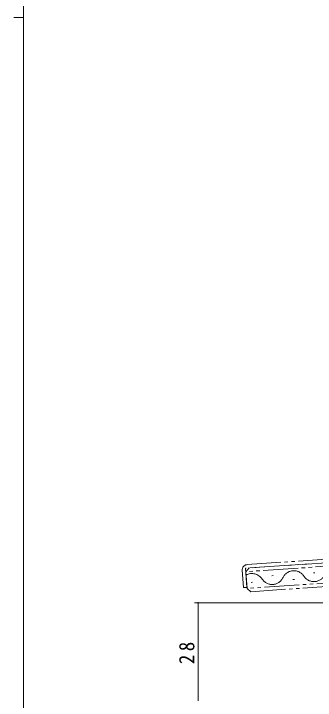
# Model space of a CAD drawing. Units: millimetres on the paper. Extents: x -397 to 397, y -282 to 282.
# Drawn here: x -396.7 to -310.3, y -178.6 to 17.9 of the extents above; entities that cross this region are included whole.
import ezdxf

# ---------------------------------------------------------------- set-up
doc = ezdxf.new("R2010")
doc.units = ezdxf.units.MM
doc.linetypes.add('USER3', pattern=[15, 10, -1, 1, -1, 1, -1])
for name, color, linetype, lineweight in [('0-1_YKK_ZWAK', 7, 'Continuous', 18), ('0-4_YKK_12', 2, 'Continuous', 18), ('0-5_YKK_13', 4, 'Continuous', 18), ('0-6_YKK_D', 6, 'Continuous', 18)]:
    doc.layers.add(name, color=color, linetype=linetype, lineweight=lineweight)
doc.styles.add('ＭＳ ゴシック', font='')
doc.styles.get('ＭＳ ゴシック').set_extended_font_data('MS Gothic')

msp = doc.modelspace()

# ---------------------------------------------------------------- linework, layer by layer
at = {"layer": '0-1_YKK_ZWAK'}
for p, q in [((-393.908, -245.7), (-393.908, 279.3)), ((-396.708, 16.8), (-393.908, 16.8))]:
    msp.add_line(p, q, dxfattribs=at)
at = {"layer": '0-4_YKK_12', "linetype": 'USER3'}
for p, q in [((-241.488, -134.786), (-329.286, -140.741)), ((-240.097, -140.505), (-329.891, -146.595)), ((-330.216, -141.806), (-329.891, -146.595)), ((-328.826, -147.525), (-241.027, -141.571)), ((-322.423, -142.921), (-322.822, -142.949)), ((-310.45, -142.109), (-310.849, -142.137)), ((-328.306, -144.844), (-328.705, -144.871)), ((-316.334, -144.032), (-316.733, -144.059)), ((-328.826, -147.525), (-329.891, -146.595))]:
    msp.add_line(p, q, dxfattribs=at)
msp.add_lwpolyline([(-240.422, -135.716), (-330.216, -141.806), (-329.286, -140.741)], dxfattribs=at)
for centre, radius, start, end in [((-328.444, -145.771), 3.436, 33.07064, 119.75631), ((-316.471, -144.959), 3.436, 33.07064, 154.68936), ((-310.712, -141.208), 3.437, 213.07937, 334.68063), ((-322.684, -142.02), 3.437, 213.07937, 334.68063)]:
    msp.add_arc(centre, radius, start, end, dxfattribs=at)
at = {"layer": '0-5_YKK_13', "linetype": 'USER3'}
for p, q in [((-260.312, -135.061), (-329.852, -139.777)), ((-259.247, -135.991), (-330.284, -140.809)), ((-330.909, -146.364), (-331.247, -141.375)), ((-329.911, -146.296), (-330.284, -140.809)), ((-329.911, -146.296), (-330.909, -146.364))]:
    msp.add_line(p, q, dxfattribs=at)
msp.add_arc((-329.751, -141.274), 1.5, 93.88, 183.88, dxfattribs=at)
at = {"layer": '0-6_YKK_D'}
for p, q in [((-305.908, -150.7), (-344.908, -150.7)), ((-343.908, -150.7), (-343.908, -178.78))]:
    msp.add_line(p, q, dxfattribs=at)
for start, end in [(90, 270), (270, 90)]:
    msp.add_arc((-343.908, -150.7), 0.106, start, end, dxfattribs=at)

# ---------------------------------------------------------------- texts
at = {"layer": '0-6_YKK_D', "color": 7, "insert": (-344.908, -168.26), "char_height": 4.399, "attachment_point": 7, "rotation": 90, "style": 'ＭＳ ゴシック'}
msp.add_mtext('\\T1.37;\\W0.9;28', dxfattribs=at)

doc.saveas('drawing.dxf')
